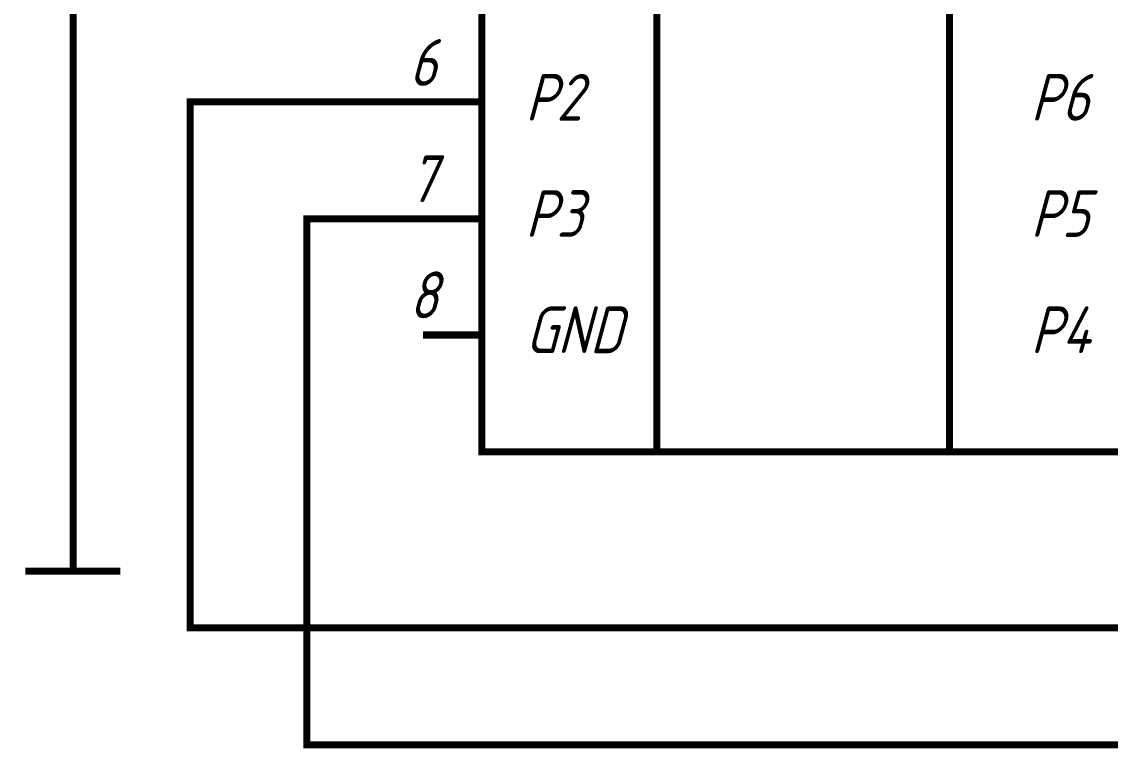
# Model space of a CAD drawing. Extents: x 260 to 1101, y 70 to 664.
# Drawn here: x 869.32 to 915.89, y 289.13 to 320.19 of the extents above; entities that cross this region are included whole.
import ezdxf

# ---------------------------------------------------------------- set-up
doc = ezdxf.new("R2010")
doc.units = 0
doc.header["$MEASUREMENT"] = 0
doc.layers.add('Sheet', color=255, linetype='CONTINUOUS')
doc.styles.add('GOST type A0', font='', dxfattribs={"oblique": 15, "height": 3.5})
doc.styles.get('GOST type A0').set_extended_font_data('GOST type A')

msp = doc.modelspace()

# ---------------------------------------------------------------- linework, layer by layer
at = {"layer": 'Sheet', "const_width": 0.3}
for points in [[(963.975, 356.783), (931.49, 356.783), (931.49, 294.277), (876.521, 294.277), (876.521, 316.769), (886.49, 316.769)], [(896.49, 346.78), (896.49, 301.795)], [(909.006, 346.78), (909.006, 301.795)], [(871.521, 301.795), (871.521, 331.775), (871.521, 336.776), (871.521, 341.778), (886.49, 341.778)], [(963.975, 341.778), (933.975, 341.778), (933.975, 289.275), (881.521, 289.275), (881.521, 311.767), (886.49, 311.767)], [(889.006, 316.769), (886.49, 316.769)], [(889.006, 311.767), (886.49, 311.767)], [(889.006, 306.797), (886.49, 306.797)], [(871.521, 301.795), (871.521, 296.7)], [(869.471, 296.7), (873.54, 296.7)]]:
    msp.add_lwpolyline(points, dxfattribs=at)
msp.add_lwpolyline([(889.006, 346.78), (916.49, 346.78), (916.49, 301.795), (889.006, 301.795), (889.006, 346.78)], close=True, dxfattribs=at)

# ---------------------------------------------------------------- texts
at = {"layer": 'Sheet', "style": 'GOST type A0', "oblique": 15}
for s, p in [('6', (885.9, 317.453)), ('P2', (890.869, 315.962)), ('P6', (912.484, 315.962)), ('7', (885.9, 312.482)), ('P3', (890.869, 310.991)), ('P5', (912.484, 310.991)), ('8', (885.9, 307.511)), ('GND', (890.869, 306.02)), ('P4', (912.484, 306.02))]:
    msp.add_text(s, height=2, dxfattribs=at).set_placement(p)

doc.saveas('drawing.dxf')
